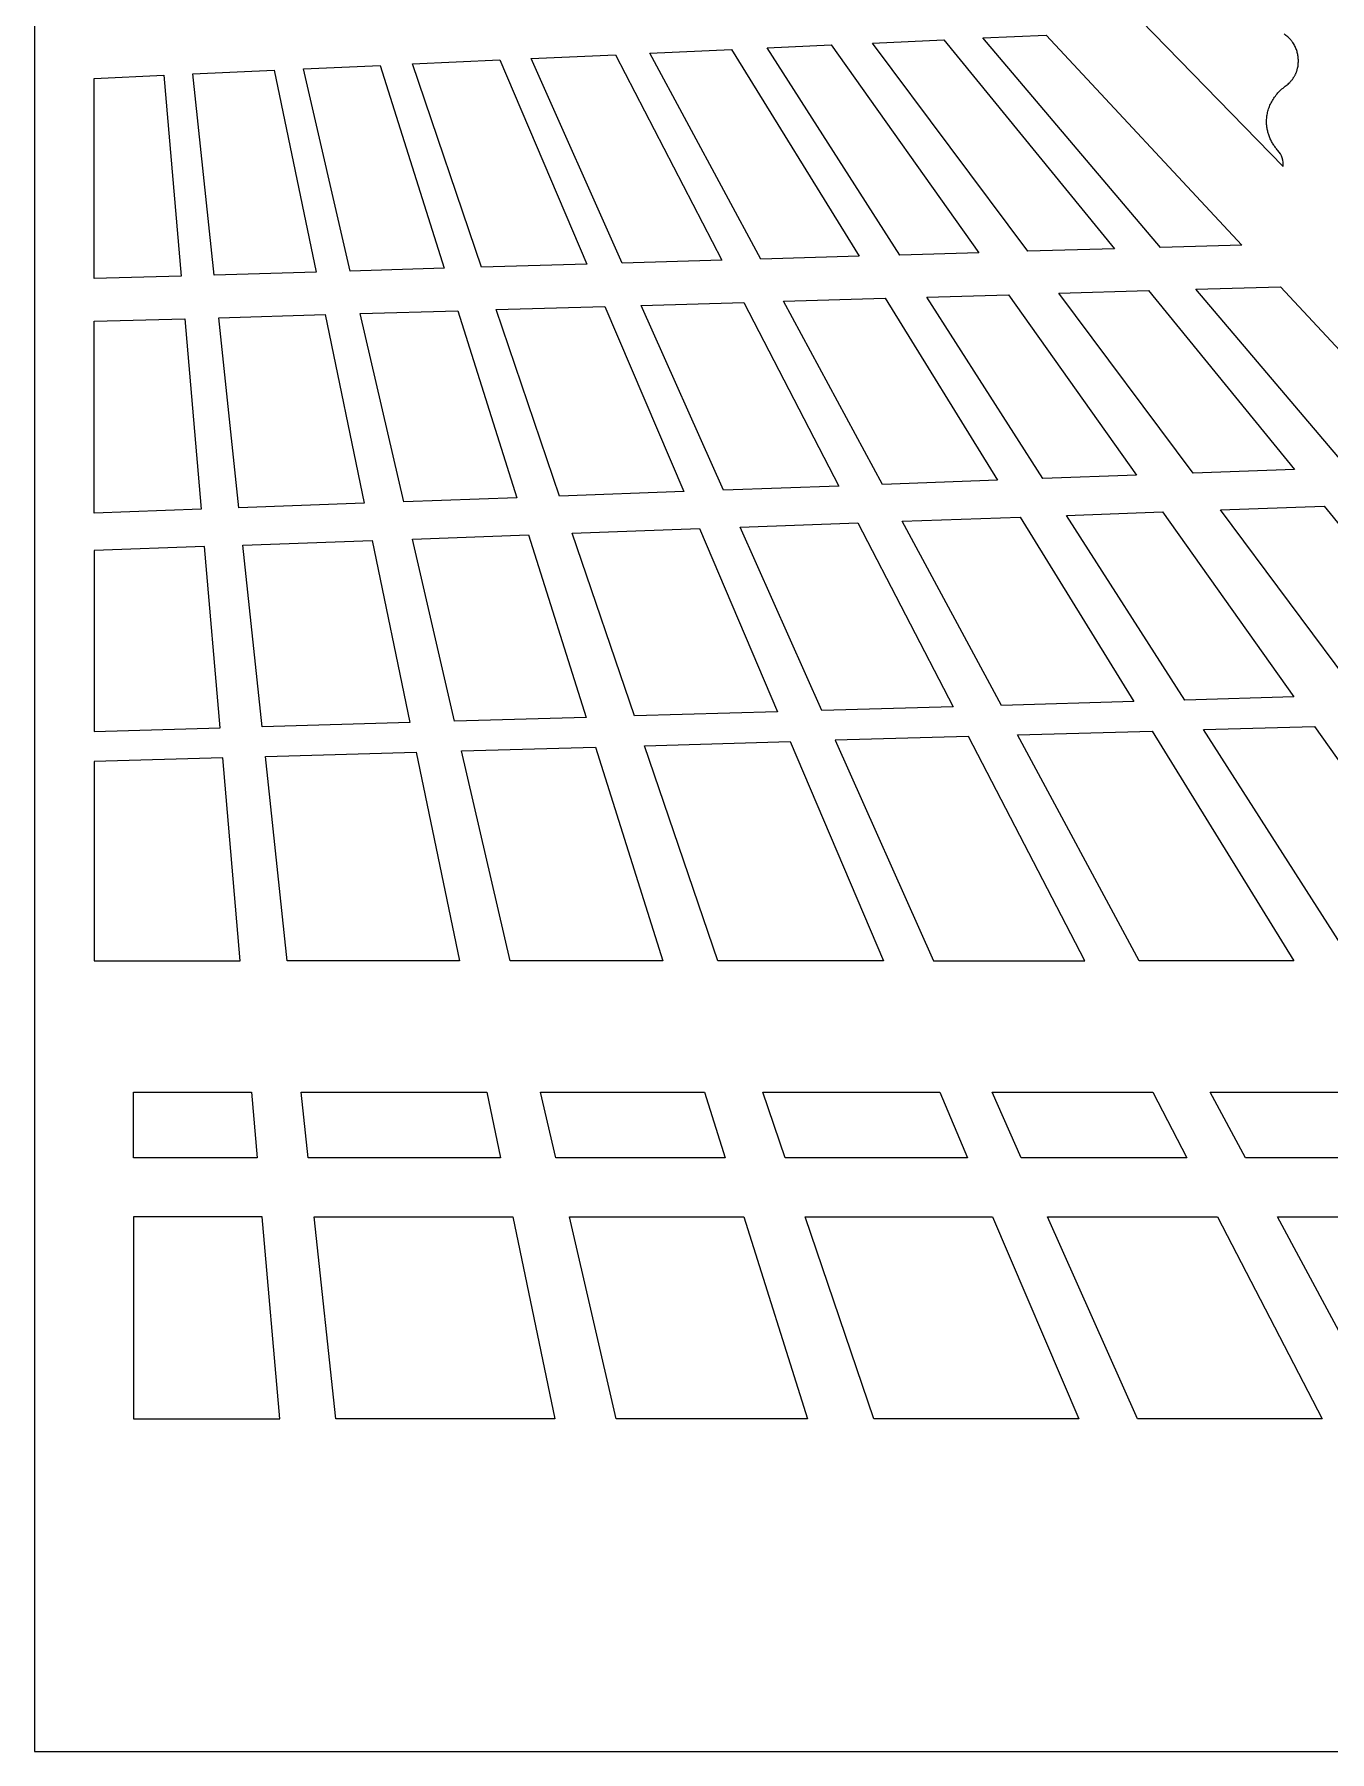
# Model space of a CAD drawing. Extents: x 101 to 2101, y 75 to 2087.
# Drawn here: x 1109 to 1627, y 75 to 762 of the extents above; entities that cross this region are included whole.
import ezdxf

# ---------------------------------------------------------------- set-up
doc = ezdxf.new("R2010")
doc.units = 0
doc.layers.add('LAYER_01', color=7, linetype='CONTINUOUS')

msp = doc.modelspace()

# ---------------------------------------------------------------- linework, layer by layer
at = {"layer": 'LAYER_01'}
msp.add_lwpolyline([(2101.01, 1666.56, 0.19494), (1108.75, 2087.06), (1108.75, 75.37), (2101.01, 75.37)], format="xyb", close=True, dxfattribs=at)
msp.add_lwpolyline([(1546.06, 772.8), (1608.23, 709.08, 0.207227), (1606.07, 715.59), (1605.82, 715.87), (1605.58, 716.16), (1605.35, 716.46), (1605.11, 716.76), (1604.89, 717.08), (1604.66, 717.4), (1604.44, 717.73), (1604.23, 718.07), (1604.02, 718.41), (1603.82, 718.77), (1603.63, 719.12), (1603.45, 719.49), (1603.27, 719.86), (1603.1, 720.23), (1602.94, 720.61), (1602.78, 720.99), (1602.64, 721.37), (1602.5, 721.75), (1602.37, 722.14), (1602.26, 722.53), (1602.15, 722.92), (1602.05, 723.3), (1601.96, 723.69), (1601.88, 724.07), (1601.81, 724.46), (1601.75, 724.84), (1601.7, 725.21), (1601.66, 725.59), (1601.63, 725.96), (1601.6, 726.32), (1601.59, 726.68), (1601.59, 727.03), (1601.59, 727.49), (1601.61, 727.95), (1601.64, 728.41), (1601.69, 728.88), (1601.75, 729.35), (1601.82, 729.82), (1601.91, 730.3), (1602.02, 730.78), (1602.14, 731.25), (1602.27, 731.73), (1602.42, 732.21), (1602.59, 732.69), (1602.77, 733.17), (1602.96, 733.64), (1603.18, 734.12), (1603.4, 734.59), (1603.65, 735.05), (1603.91, 735.51), (1604.19, 735.97), (1604.48, 736.42), (1604.79, 736.87), (1605.11, 737.31), (1605.44, 737.74), (1605.8, 738.17), (1606.16, 738.58), (1606.54, 738.99), (1606.94, 739.39), (1607.34, 739.77), (1607.76, 740.15), (1608.19, 740.52), (1608.63, 740.87), (1609.09, 741.21), (1609.47, 741.5), (1609.84, 741.81), (1610.2, 742.12), (1610.54, 742.44), (1610.87, 742.77), (1611.03, 742.93), (1611.19, 743.1), (1611.34, 743.27), (1611.49, 743.45), (1611.63, 743.62), (1611.77, 743.8), (1611.91, 743.98), (1612.04, 744.16), (1612.17, 744.34), (1612.3, 744.53), (1612.42, 744.71), (1612.54, 744.9), (1612.65, 745.09), (1612.76, 745.28), (1612.87, 745.47), (1612.97, 745.67), (1613.07, 745.86), (1613.17, 746.06), (1613.26, 746.26), (1613.34, 746.45), (1613.43, 746.65), (1613.51, 746.85), (1613.58, 747.05), (1613.65, 747.26), (1613.72, 747.46), (1613.79, 747.66), (1613.85, 747.87), (1613.9, 748.07), (1613.96, 748.28), (1614.01, 748.48), (1614.09, 748.9), (1614.17, 749.31), (1614.22, 749.73), (1614.27, 750.15), (1614.3, 750.57), (1614.31, 750.98), (1614.32, 751.4), (1614.31, 751.82), (1614.29, 752.23), (1614.25, 752.65), (1614.2, 753.06), (1614.15, 753.47), (1614.08, 753.88), (1613.99, 754.29), (1613.89, 754.7), (1613.78, 755.11), (1613.65, 755.52), (1613.51, 755.93), (1613.35, 756.34), (1613.17, 756.74), (1612.99, 757.14), (1612.79, 757.53), (1612.57, 757.92), (1612.34, 758.3), (1612.1, 758.67), (1611.97, 758.85), (1611.84, 759.03), (1611.71, 759.21), (1611.57, 759.39), (1611.43, 759.56), (1611.29, 759.74), (1611.14, 759.9), (1610.99, 760.07), (1610.84, 760.24), (1610.69, 760.4), (1610.53, 760.56), (1610.37, 760.71), (1610.04, 761.01), (1609.71, 761.3), (1609.36, 761.58), (1609.01, 761.85), (1608.65, 762.1)], format="xyb", dxfattribs=at)
for points in [[(1438.65, 673.26), (1399.33, 672.12), (1354.9, 754.46), (1387.63, 755.95)], [(1486.45, 674.66), (1454.93, 673.74), (1401.88, 756.6), (1427.48, 757.77)], [(1540.74, 676.24), (1506.07, 675.23), (1443.97, 758.52), (1472.52, 759.82)], [(1591.65, 677.72), (1559.18, 676.78), (1488.16, 760.53), (1513.43, 761.68)], [(1272.72, 668.43), (1235.13, 667.33), (1216.4, 748.16), (1247.1, 749.55)], [(1329.71, 670.09), (1287.66, 668.86), (1259.97, 750.14), (1294.91, 751.73)], [(1383.74, 671.66), (1343.92, 670.5), (1307.42, 752.3), (1341.15, 753.84)], [(1167.48, 665.36), (1132.62, 664.34), (1132.62, 744.34), (1160.55, 745.61)], [(1221.5, 666.93), (1180.71, 665.74), (1172.16, 746.14), (1204.71, 747.62)], [(1612.78, 587.98), (1572.21, 586.51), (1518.55, 658.49), (1554.38, 659.53)], [(1673.23, 590.17), (1633.83, 588.74), (1573.33, 660.09), (1607.17, 661.07)], [(1368.48, 579.14), (1318.85, 577.34), (1293.44, 651.93), (1336.91, 653.19)], [(1430.54, 581.38), (1384.42, 579.72), (1351.45, 653.62), (1392.48, 654.81)], [(1493.93, 583.68), (1447.94, 582.02), (1408.41, 655.28), (1449.02, 656.46)], [(1549.57, 585.69), (1512.17, 584.34), (1465.68, 656.95), (1498.34, 657.9)], [(1175.52, 572.15), (1132.62, 570.6), (1132.62, 647.24), (1168.95, 648.3)], [(1240.73, 574.51), (1190.6, 572.7), (1182.52, 648.69), (1225.04, 649.93)], [(1301.69, 576.72), (1256.51, 575.08), (1239.07, 650.34), (1278.08, 651.48)], [(1612.46, 497.07), (1568.85, 495.81), (1521.56, 569.67), (1559.95, 571.06)], [(1685.27, 499.17), (1638.34, 497.81), (1583.11, 571.9), (1624.68, 573.4)], [(1406, 491.1), (1348.8, 489.45), (1323.9, 562.51), (1374.78, 564.36)], [(1476.27, 493.13), (1423.72, 491.62), (1391.01, 564.94), (1438.17, 566.65)], [(1548.51, 495.22), (1495.6, 493.69), (1455.89, 567.29), (1502.99, 569)], [(1132.62, 483.21), (1183.07, 484.67), (1176.81, 557.19), (1132.62, 555.59)], [(1258.98, 486.86), (1199.9, 485.15), (1192.19, 557.75), (1243.83, 559.62)], [(1329.42, 488.89), (1276.83, 487.37), (1259.95, 560.2), (1306.37, 561.88)], [(1468.35, 391.59), (1528.91, 391.59), (1482.41, 481.31), (1429.01, 479.76)], [(1612.45, 391.59), (1550.69, 391.59), (1501.98, 481.87), (1555.78, 483.43)], [(1687.3, 391.59), (1635.57, 391.59), (1576.39, 484.02), (1620.8, 485.3)], [(1278.8, 391.59), (1209.85, 391.59), (1201.17, 473.19), (1261.46, 474.93)], [(1360.15, 391.59), (1299.03, 391.59), (1279.59, 475.45), (1333.18, 477)], [(1448.42, 391.59), (1382.15, 391.59), (1352.85, 477.57), (1411.06, 479.25)], [(1132.62, 391.59), (1191.1, 391.59), (1184.1, 472.69), (1132.62, 471.21)], [(1195.64, 338.98), (1197.9, 312.82), (1148.42, 312.82), (1148.42, 338.98)], [(1289.75, 338.98), (1295.19, 312.82), (1218.22, 312.82), (1215.44, 338.98)], [(1376.77, 338.98), (1385.03, 312.82), (1317.28, 312.82), (1311.22, 338.98)], [(1470.85, 338.98), (1482, 312.82), (1409, 312.82), (1400.08, 338.98)], [(1556.17, 338.98), (1569.73, 312.82), (1503.49, 312.82), (1491.82, 338.98)], [(1644.91, 338.98), (1661.05, 312.82), (1593.19, 312.82), (1579.08, 338.98)], [(1206.9, 208.48), (1199.93, 289.26), (1148.42, 289.26), (1148.42, 208.48)], [(1300.1, 289.26), (1316.91, 208.48), (1229.31, 208.48), (1220.72, 289.26)], [(1392.47, 289.26), (1417.98, 208.48), (1341.45, 208.48), (1322.74, 289.26)], [(1492.04, 289.26), (1526.47, 208.48), (1444.55, 208.48), (1417.03, 289.26)], [(1581.94, 289.26), (1623.81, 208.48), (1550.04, 208.48), (1514, 289.26)], [(1675.58, 289.26), (1725.42, 208.48), (1649.49, 208.48), (1605.91, 289.26)]]:
    msp.add_lwpolyline(points, close=True, dxfattribs=at)

doc.saveas('drawing.dxf')
